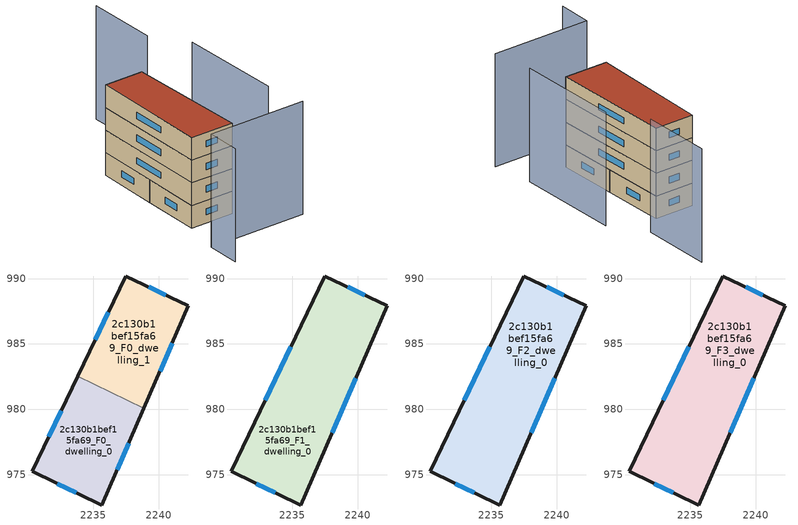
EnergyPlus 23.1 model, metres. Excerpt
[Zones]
2c130b1bef15fa69_F0_dwelling_0
 floor ground (EU_floor_Construction): 2238.86,980.09 2235.63,972.67 2230.3,975.25 2233.79,982.52 z0
 wall outside (EU_wall_Construction): 2233.79,982.52 2230.3,975.25 2235.63,972.67 2238.86,980.09 z0:3
 wall to 2c130b1bef15fa69_F0_dwelling_1 (EU_wall_Construction): 2238.86,980.09 2233.79,982.52 z0:3
 window (EU_Window_Construction): 2236.8,975.36 2237.69,977.4 / 2232.24,974.31 2233.7,973.61 / 2232.53,979.88 2231.57,977.88 z1.09:1.91
2c130b1bef15fa69_F0_dwelling_1
 floor ground (EU_floor_Construction): 2242.26,987.91 2238.86,980.09 2233.79,982.52 2237.47,990.2 z0
 wall outside (EU_wall_Construction): 2238.86,980.09 2242.26,987.91 2237.47,990.2 2233.79,982.52 z0:3
 window (EU_Window_Construction): 2236.14,987.41 2235.13,985.3 / 2240.53,988.74 2239.21,989.36 / 2240.1,982.92 2241.03,985.07 z1.09:1.91
2c130b1bef15fa69_F1_dwelling_0
 floor to 2c130b1bef15fa69_F0_dwelling_0 (EU_floor_Construction): 2238.86,980.09 2235.63,972.67 2230.3,975.25 2233.79,982.52 z3
 floor to 2c130b1bef15fa69_F0_dwelling_1 (EU_floor_Construction): 2242.26,987.91 2238.86,980.09 2233.79,982.52 2237.47,990.2 z3
 wall outside (EU_wall_Construction): 2237.47,990.2 2230.3,975.25 2235.63,972.67 2242.26,987.91 2237.47,990.2 z3:6
 window (EU_Window_Construction): 2234.87,984.77 2232.91,980.67 / 2240.53,988.74 2239.21,989.36 / 2238.04,978.2 2239.86,982.38 / 2232.24,974.31 2233.7,973.61 z4.09:4.91
2c130b1bef15fa69_F2_dwelling_0
 floor to 2c130b1bef15fa69_F1_dwelling_0 (EU_floor_Construction): 2242.26,987.91 2235.63,972.67 2230.3,975.25 2237.47,990.2 z6
 wall outside (EU_wall_Construction): 2237.47,990.2 2230.3,975.25 2235.63,972.67 2242.26,987.91 2237.47,990.2 z6:9
 window (EU_Window_Construction): 2234.87,984.77 2232.91,980.67 / 2240.53,988.74 2239.21,989.36 / 2238.04,978.2 2239.86,982.38 / 2232.24,974.31 2233.7,973.61 z7.09:7.91
2c130b1bef15fa69_F3_dwelling_0
 floor to 2c130b1bef15fa69_F2_dwelling_0 (EU_floor_Construction): 2242.26,987.91 2235.63,972.67 2230.3,975.25 2237.47,990.2 z9
 wall outside (EU_wall_Construction): 2237.47,990.2 2230.3,975.25 2235.63,972.67 2242.26,987.91 2237.47,990.2 z9:12
 window (EU_Window_Construction): 2234.87,984.77 2232.91,980.67 / 2240.53,988.74 2239.21,989.36 / 2238.04,978.2 2239.86,982.38 / 2232.24,974.31 2233.7,973.61 z10.09:10.91
 roof outside (EU_roof_Construction): 2235.63,972.67 2242.26,987.91 2237.47,990.2 2230.3,975.25 z12
shading: 2225.09,966.89 2227.09,971.08 / 2227.09,971.08 2239.3,965.26 / 2240.73,970.48 2246.48,983.37 / 2245.59,988.82 2249.5,997.52 z0:15
[Building]
EU S2 Campaign: North Axis=0; Terrain=City; Solar Distribution=FullExterior
[Site:Location]
Bologna: Latitude=44.5; Longitude=11.25; Time Zone=1; Elevation=37
[SizingPeriod:WeatherFileDays]
AnnualSizingPeriod: Begin Month=1; Begin Day of Month=1; End Month=12; End Day of Month=31; Day of Week for Start Day=Monday; Use Weather File Daylight Saving Period=No; Use Weather File Rain and Snow Indicators=No
[MATERIAL]
EU_InternalMass_Material: Roughness=MediumRough; Thickness=0.1; Conductivity=1; Density=1800; Specific Heat=900; Thermal Absorptance=0.9; Solar Absorptance=0.7; Visible Absorptance=0.7
[MATERIAL:NOMASS] Roughness=MediumRough; Thermal Absorptance=0.9; Solar Absorptance=0.7; Visible Absorptance=0.7
Name | Thermal Resistance
EU_wall_NoMass | 0.818544
EU_roof_NoMass | 0.6448
EU_floor_NoMass | 0.806
[WINDOWMATERIAL:SIMPLEGLAZINGSYSTEM]
EU_Window_SimpleGlazing: UFactor=4.43105; Solar Heat Gain Coefficient=0.85; Visible Transmittance=0.85
[CONSTRUCTION]
EU_wall_Construction: EU_wall_NoMass
EU_roof_Construction: EU_roof_NoMass
EU_floor_Construction: EU_floor_NoMass
EU_Window_Construction: EU_Window_SimpleGlazing
EU_InternalMass_Construction: EU_InternalMass_Material
[ZONE] Type=1; Multiplier=1; Ceiling Height=autocalculate; Floor Area=autocalculate; Part of Total Floor Area=Yes
Name | Volume
2c130b1bef15fa69_F0_dwelling_0 | 139.695
2c130b1bef15fa69_F1_dwelling_0 | 279.362
2c130b1bef15fa69_F2_dwelling_0; 2c130b1bef15fa69_F3_dwelling_0 | 279.367
2c130b1bef15fa69_F0_dwelling_1 | 139.682
[INTERNALMASS] Construction=EU_InternalMass_Construction
Name | Zone or ZoneList | Surface Area
2c130b1bef15fa69_F0_dwelling_0_EU_InternalMass | 2c130b1bef15fa69_F0_dwelling_0 | 46.5651
2c130b1bef15fa69_F0_dwelling_1_EU_InternalMass | 2c130b1bef15fa69_F0_dwelling_1 | 46.5607
2c130b1bef15fa69_F1_dwelling_0_EU_InternalMass | 2c130b1bef15fa69_F1_dwelling_0 | 93.1224
2c130b1bef15fa69_F2_dwelling_0_EU_InternalMass | 2c130b1bef15fa69_F2_dwelling_0 | 93.1224
2c130b1bef15fa69_F3_dwelling_0_EU_InternalMass | 2c130b1bef15fa69_F3_dwelling_0 | 93.1224
[OTHEREQUIPMENT] Fuel Type=Electricity; Design Level Calculation Method=Watts/Area; Power per Zone Floor Area=1; Fraction Latent=0; Fraction Radiant=0; Fraction Lost=0; Carbon Dioxide Generation Rate=0; EndUse Subcategory=EU_Step8_InternalGains
Name | Zone or ZoneList or Space or SpaceList | Schedule
EU_Step8_InternalGain_2c130b1bef15fa69_F0_dwelling_0_f000 | 2c130b1bef15fa69_F0_dwelling_0 | EU_Step8_GainSchedule_2c130b1bef15fa69_F0_dwelling_0_f000
EU_Step8_InternalGain_2c130b1bef15fa69_F0_dwelling_1_f000 | 2c130b1bef15fa69_F0_dwelling_1 | EU_Step8_GainSchedule_2c130b1bef15fa69_F0_dwelling_1_f000
EU_Step8_InternalGain_2c130b1bef15fa69_F1_dwelling_0_f000 | 2c130b1bef15fa69_F1_dwelling_0 | EU_Step8_GainSchedule_2c130b1bef15fa69_F1_dwelling_0_f000
EU_Step8_InternalGain_2c130b1bef15fa69_F2_dwelling_0_f000 | 2c130b1bef15fa69_F2_dwelling_0 | EU_Step8_GainSchedule_2c130b1bef15fa69_F2_dwelling_0_f000
EU_Step8_InternalGain_2c130b1bef15fa69_F3_dwelling_0_f000 | 2c130b1bef15fa69_F3_dwelling_0 | EU_Step8_GainSchedule_2c130b1bef15fa69_F3_dwelling_0_f000
[ZONEVENTILATION:DESIGNFLOWRATE] Schedule=EU_AlwaysOn; Design Flow Rate Calculation Method=AirChanges/Hour; Air Changes per Hour=0.708969; Ventilation Type=Natural; Fan Pressure Rise=0; Fan Total Efficiency=1; Constant Term Coefficient=1; Temperature Term Coefficient=0; Velocity Term Coefficient=0; Velocity Squared Term Coefficient=0; Minimum Indoor Temperature=-100; Maximum Indoor Temperature=100; Delta Temperature=-100; Minimum Outdoor Temperature=-100; Maximum Outdoor Temperature=100; Maximum Wind Speed=40
Name | Zone or ZoneList or Space or SpaceList
EU_ConstantAir_2c130b1bef15fa69_F0_dwelling_0 | 2c130b1bef15fa69_F0_dwelling_0
EU_ConstantAir_2c130b1bef15fa69_F0_dwelling_1 | 2c130b1bef15fa69_F0_dwelling_1
EU_ConstantAir_2c130b1bef15fa69_F1_dwelling_0 | 2c130b1bef15fa69_F1_dwelling_0
EU_ConstantAir_2c130b1bef15fa69_F2_dwelling_0 | 2c130b1bef15fa69_F2_dwelling_0
EU_ConstantAir_2c130b1bef15fa69_F3_dwelling_0 | 2c130b1bef15fa69_F3_dwelling_0
[HVACTEMPLATE:THERMOSTAT] Constant Heating Setpoint=20; Constant Cooling Setpoint=50
EU_HeatOnly_2c130b1bef15fa69_F0_dwelling_0; EU_HeatOnly_2c130b1bef15fa69_F0_dwelling_1; EU_HeatOnly_2c130b1bef15fa69_F1_dwelling_0; EU_HeatOnly_2c130b1bef15fa69_F2_dwelling_0; EU_HeatOnly_2c130b1bef15fa69_F3_dwelling_0
[HVACTEMPLATE:ZONE:IDEALLOADSAIRSYSTEM] System Availability Schedule=EU_AlwaysOn; Maximum Heating Supply Air Temperature=50; Minimum Cooling Supply Air Temperature=13; Maximum Heating Supply Air Humidity Ratio=0.0156; Minimum Cooling Supply Air Humidity Ratio=0.0077; Heating Limit=NoLimit; Cooling Limit=NoLimit; Heating Availability Schedule=EU_AlwaysOn; Cooling Availability Schedule=EU_CoolingOff; Dehumidification Control Type=ConstantSensibleHeatRatio; Cooling Sensible Heat Ratio=0.7; Dehumidification Setpoint=60; Humidification Control Type=None; Humidification Setpoint=30; Outdoor Air Method=None; Outdoor Air Flow Rate per Person=0.00944; Outdoor Air Flow Rate per Zone Floor Area=0; Outdoor Air Flow Rate per Zone=0; Demand Controlled Ventilation Type=None; Outdoor Air Economizer Type=NoEconomizer; Heat Recovery Type=None; Sensible Heat Recovery Effectiveness=0.7; Latent Heat Recovery Effectiveness=0.65
Name | Template Thermostat
2c130b1bef15fa69_F0_dwelling_0 | EU_HeatOnly_2c130b1bef15fa69_F0_dwelling_0
2c130b1bef15fa69_F0_dwelling_1 | EU_HeatOnly_2c130b1bef15fa69_F0_dwelling_1
2c130b1bef15fa69_F1_dwelling_0 | EU_HeatOnly_2c130b1bef15fa69_F1_dwelling_0
2c130b1bef15fa69_F2_dwelling_0 | EU_HeatOnly_2c130b1bef15fa69_F2_dwelling_0
2c130b1bef15fa69_F3_dwelling_0 | EU_HeatOnly_2c130b1bef15fa69_F3_dwelling_0
[SIZING:ZONE] Zone Cooling Design Supply Air Temperature Input Method=SupplyAirTemperature; Zone Cooling Design Supply Air Temperature=13; Zone Heating Design Supply Air Temperature Input Method=SupplyAirTemperature; Zone Heating Design Supply Air Temperature=50; Zone Cooling Design Supply Air Humidity Ratio=0.008; Zone Heating Design Supply Air Humidity Ratio=0.008; Cooling Design Air Flow Method=DesignDay; Cooling Design Air Flow Rate=0; Cooling Minimum Air Flow per Zone Floor Area=0.000762; Cooling Minimum Air Flow=0; Cooling Minimum Air Flow Fraction=0.2; Heating Design Air Flow Method=DesignDay; Heating Design Air Flow Rate=0; Heating Maximum Air Flow per Zone Floor Area=0.002032; Heating Maximum Air Flow=0.141576; Heating Maximum Air Flow Fraction=0.3; Account for Dedicated Outdoor Air System=No; Dedicated Outdoor Air System Control Strategy=NeutralSupplyAir; Dedicated Outdoor Air Low Setpoint Temperature for Design=autosize; Dedicated Outdoor Air High Setpoint Temperature for Design=autosize; Zone Load Sizing Method=Sensible Load Only No Latent Load; Zone Latent Cooling Design Supply Air Humidity Ratio Input Method=HumidityRatioDifference; Zone Cooling Design Supply Air Humidity Ratio Difference=0.005; Zone Latent Heating Design Supply Air Humidity Ratio Input Method=HumidityRatioDifference; Zone Humidification Design Supply Air Humidity Ratio Difference=0.005
2c130b1bef15fa69_F0_dwelling_0; 2c130b1bef15fa69_F0_dwelling_1; 2c130b1bef15fa69_F1_dwelling_0; 2c130b1bef15fa69_F2_dwelling_0; 2c130b1bef15fa69_F3_dwelling_0
[SCHEDULE:CONSTANT]
Name | Hourly Value
EU_AlwaysOn | 1
EU_CoolingOff | 0
[SCHEDULE:FILE] Column Number=1; Rows to Skip at Top=0; Number of Hours of Data=8760; Column Separator=Comma; Interpolate to Timestep=No; Minutes per Item=60; Adjust Schedule for Daylight Savings=Yes
Name | File
EU_Step8_GainSchedule_2c130b1bef15fa69_F0_dwelling_0_f000 | ../../schedules/2c130b1bef15fa69/2c130b1bef15fa69_F0_dwelling_0_f000_gain.csv
EU_Step8_GainSchedule_2c130b1bef15fa69_F0_dwelling_1_f000 | ../../schedules/2c130b1bef15fa69/2c130b1bef15fa69_F0_dwelling_1_f000_gain.csv
EU_Step8_GainSchedule_2c130b1bef15fa69_F1_dwelling_0_f000 | ../../schedules/2c130b1bef15fa69/2c130b1bef15fa69_F1_dwelling_0_f000_gain.csv
EU_Step8_GainSchedule_2c130b1bef15fa69_F2_dwelling_0_f000 | ../../schedules/2c130b1bef15fa69/2c130b1bef15fa69_F2_dwelling_0_f000_gain.csv
EU_Step8_GainSchedule_2c130b1bef15fa69_F3_dwelling_0_f000 | ../../schedules/2c130b1bef15fa69/2c130b1bef15fa69_F3_dwelling_0_f000_gain.csv
